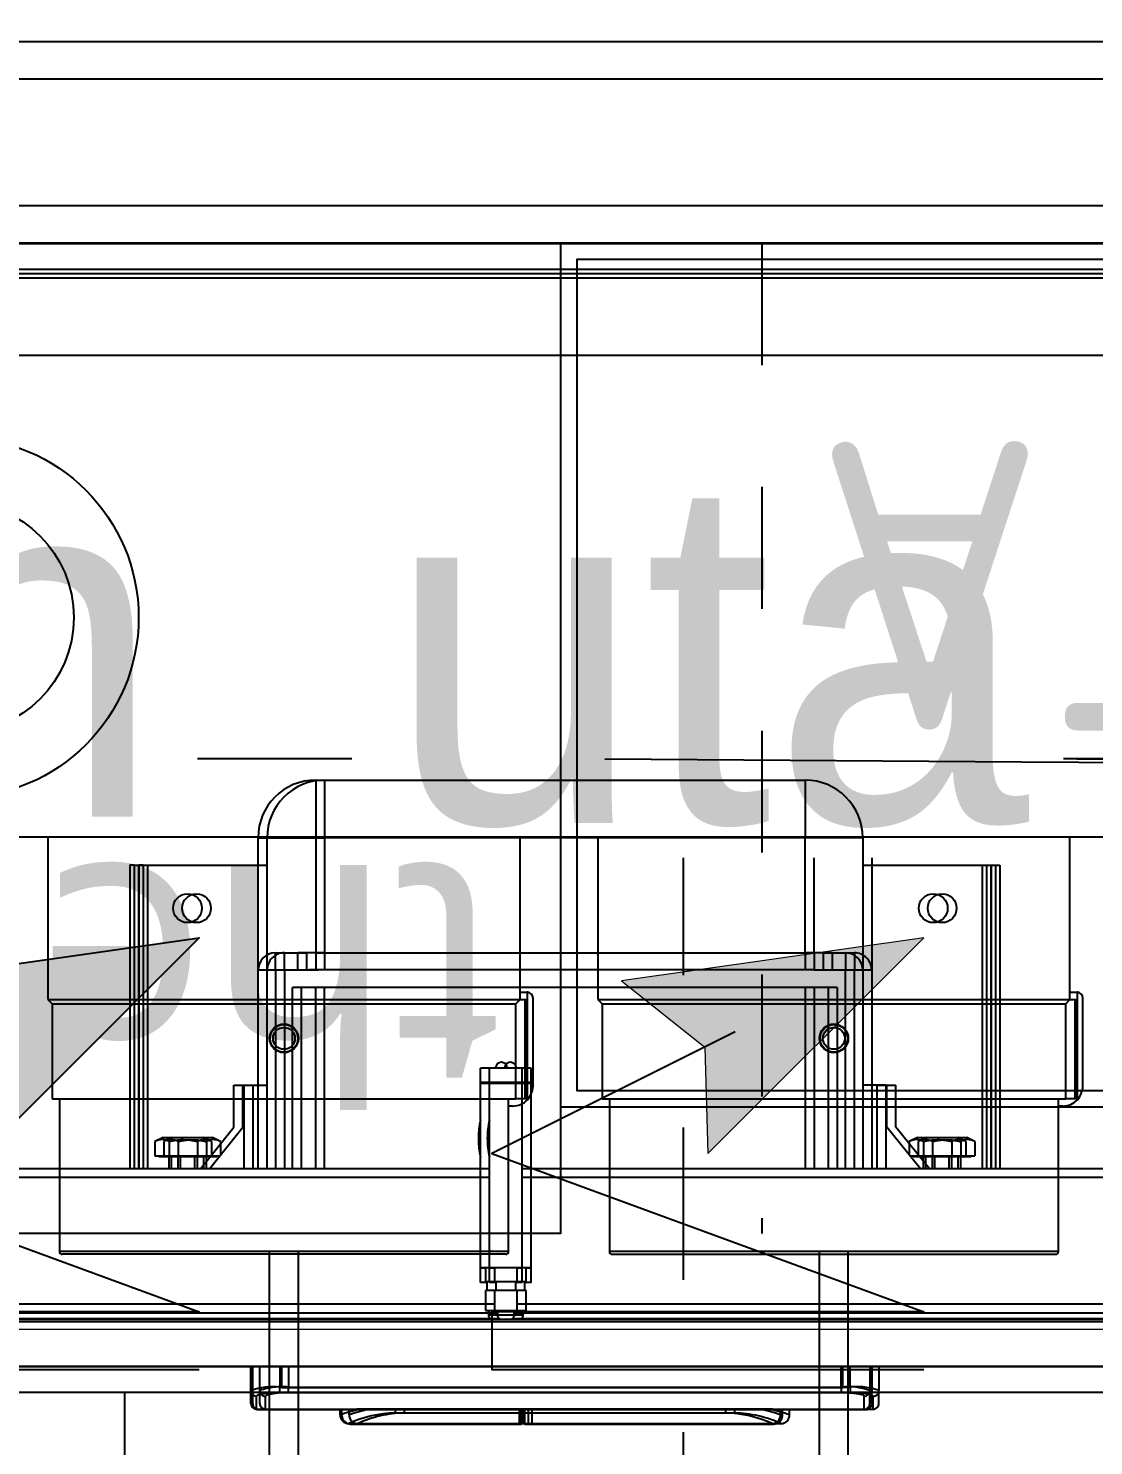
# Model space of a CAD drawing. Header units: centimetres. Extents: x 2648 to 12729, y 1890 to 6224.
# Drawn here: x 8979.25 to 9016.26, y 3178.34 to 3227.57 of the extents above; entities that cross this region are included whole.
import ezdxf

# ---------------------------------------------------------------- set-up
doc = ezdxf.new("R2010")
doc.units = ezdxf.units.CM
for name, pattern in [('prlm_vmc', [0.282222, 0.141111, -0.141111]), ('Style de ligne -1', [0.41664, 0.20828, -0.20836]), ('VW-01', [0.41656, 0.20828, -0.20828])]:
    doc.linetypes.add(name, pattern=pattern)
for name, color, linetype in [('B aménagement intérieur', 252, 'Continuous'), ('B Faux plafonds', 9, 'Continuous'), ('B Général', 252, 'Continuous'), ('C ANNOTATIONS-prestations', 252, 'Continuous'), ('D SURFACES-shab', 252, 'Continuous'), ('F REMPLISSAGE-vert clair', 252, 'Continuous'), ('F REMPLISSAGE-vert foncé', 252, 'Continuous'), ('MTI900_Alu', 252, 'Continuous'), ('prlm-GT', 242, 'Continuous')]:
    doc.layers.add(name, color=color, linetype=linetype)
for name, color, linetype, lineweight in [('prlm-CHAUFF', 4, 'Continuous', 25), ('prlm-ELEC-CFO', 10, 'Continuous', 25), ('prlm-GAZ', 2, 'Continuous', 25)]:
    doc.layers.add(name, color=color, linetype=linetype, lineweight=lineweight)
doc.styles.add('prlm-chauff', font='trebucbi.ttf', dxfattribs={"height": 18})
doc.styles.add('prlm-elec-cfo', font='comic.ttf', dxfattribs={"height": 12})
doc.styles.get("Standard").update_dxf_attribs({"font": 'isocp.shx', "height": 15})

# ---------------------------------------------------------------- blocks, each defined once
blk = doc.blocks.new('B 80.Gaine 150_70')
at = {"layer": 'B Général', "linetype": 'Continuous'}
for p, q in [((-32.9, 37.985), (-32.9, 37.785)), ((-32.65, 38), (-32.65, 37.8)), ((-32.6, 38.285), (-32.6, 38.285)), ((-23.943, 38.285), (-32.6, 38.285)), ((-32.35, 38.3), (-32.35, 38.3)), ((-23.693, 38.3), (-32.35, 38.3)), ((-30.99, 37.919), (-23.943, 37.919)), ((-30.99, 37.782), (-30.99, 37.919)), ((-23.943, 37.919), (-23.943, 38.285)), ((-23.943, 37.782), (-23.943, 37.919)), ((-23.834, 38.285), (-23.834, 37.919)), ((-17.9, 38.285), (-23.834, 38.285)), ((-23.834, 37.919), (-19.51, 37.919)), ((-23.834, 37.919), (-23.834, 37.782)), ((-23.693, 37.934), (-23.693, 38.3)), ((-23.693, 37.797), (-23.693, 37.934)), ((-23.584, 38.3), (-23.584, 37.934)), ((-17.65, 38.3), (-23.584, 38.3)), ((-23.584, 37.934), (-23.584, 37.797)), ((-19.51, 37.782), (-19.51, 37.919)), ((-17.9, 38.285), (-17.9, 38.285)), ((-17.65, 38.3), (-17.65, 38.3)), ((-17.6, 37.985), (-17.6, 37.785)), ((-17.35, 38), (-17.35, 37.8)), ((-36, 37.585), (-36, 37.138)), ((-35.8, 37.785), (-35.8, 37.336)), ((-32.287, 37.785), (-35.8, 37.785)), ((-35.75, 37.6), (-35.75, 37.153)), ((-14.4, 37.8), (-35.55, 37.8)), ((-31.01, 37.782), (-19.49, 37.782)), ((-14.7, 37.785), (-18.19, 37.785)), ((-14.7, 37.785), (-14.7, 37.336)), ((-14.5, 37.585), (-14.5, 37.138)), ((-14.25, 37.6), (-14.25, 37.153)), ((-36, 36.305), (-36, 37.138)), ((-35.75, 36.32), (-35.75, 37.153)), ((-35, 37.213), (-15.5, 37.213)), ((-35, 37.015), (-35, 37.213)), ((-35, 37.015), (-35, 36.305)), ((-15.5, 37.015), (-35, 37.015)), ((-34.75, 37.03), (-34.75, 36.32)), ((-15.25, 37.03), (-34.75, 37.03)), ((-15.5, 37.213), (-15.5, 37.015)), ((-15.5, 36.305), (-15.5, 37.015)), ((-15.25, 36.32), (-15.25, 37.03)), ((-14.5, 37.138), (-14.5, 36.305)), ((-14.25, 37.153), (-14.25, 36.32)), ((18.5, 36.305), (-69, 36.305))]:
    blk.add_line(p, q, dxfattribs=at)
at = {"layer": 'B Général', "linetype": 'Continuous', "flags": 128}
for points in [[(-32.6, 38.285, 0.198912), (-32.812, 38.197, 0.198912), (-32.9, 37.985)], [(-32.9, 37.985, 0.015662), (-32.555, 37.873, 0.015662), (-32.204, 37.783)], [(-32.35, 38.3, 0.198912), (-32.562, 38.212, 0.198912), (-32.65, 38)], [(-32.6, 38.285, 0.052495), (-31.814, 38.017, 0.052495), (-30.99, 37.919)], [(-19.51, 37.919, 0.052763), (-18.686, 38.017, 0.052763), (-17.9, 38.285)], [(-18.296, 37.783, 0.015616), (-17.945, 37.873, 0.015616), (-17.6, 37.985)], [(-17.6, 37.985, 0.198912), (-17.688, 38.197, 0.198912), (-17.9, 38.285)], [(-17.35, 38, 0.198912), (-17.438, 38.212, 0.198912), (-17.65, 38.3)], [(-35.8, 37.785, 0.198912), (-35.941, 37.726, 0.198912), (-36, 37.585)], [(-35.55, 37.8, 0.198912), (-35.691, 37.741, 0.198912), (-35.75, 37.6)], [(-32.305, 37.785), (-32.301, 37.785, 0.000336), (-31.019, 37.782), (-31.01, 37.782)], [(-14.5, 37.585, 0.198912), (-14.559, 37.726, 0.198912), (-14.7, 37.785)], [(-14.25, 37.6, 0.198912), (-14.309, 37.741, 0.198912), (-14.45, 37.8)], [(-36, 37.138, 0.057305), (-35.507, 37.019, 0.057305), (-35, 37.015)], [(-15.5, 37.015, 0.052931), (-14.993, 37.023, 0.052931), (-14.5, 37.138)]]:
    blk.add_lwpolyline(points, format="xyb", dxfattribs=at)
blk.add_lwpolyline([(-19.49, 37.782), (-18.183, 37.785), (-18.182, 37.785)], dxfattribs=at)
for points in [[(-70, 36.305), (19.5, 36.305), (19.5, -2.715), (-70, -2.715)], [(-70, -2.7), (-70, 36.3), (19.5, 36.3), (19.5, -2.7)]]:
    blk.add_lwpolyline(points, close=True, dxfattribs=at)
at = {"layer": 'B Général', "linetype": 'Continuous'}
for points, knots in [([(-35.8, 37.336), (-35.802, 37.336), (-35.829, 37.335), (-35.876, 37.322), (-35.911, 37.303), (-35.936, 37.284), (-35.958, 37.26), (-35.976, 37.234), (-35.989, 37.206), (-36, 37.167), (-36, 37.141), (-36, 37.14), (-36, 37.138)], [0, 0, 0, 1, 2, 3, 4, 5, 6, 7, 8, 9, 9, 10, 10, 10]), ([(-35.8, 37.336), (-35.783, 37.302), (-35.674, 37.269), (-35.305, 37.21), (-35.003, 37.213), (-35.002, 37.213), (-35, 37.213)], [0, 0, 0, 1, 2, 3, 3, 4, 4, 4]), ([(-15.5, 37.213), (-15.212, 37.211), (-14.837, 37.263), (-14.728, 37.302), (-14.701, 37.325), (-14.7, 37.335), (-14.7, 37.336), (-14.7, 37.336)], [0, 0, 0, 1, 2, 3, 4, 4, 5, 5, 5]), ([(-14.5, 37.138), (-14.5, 37.14), (-14.5, 37.167), (-14.514, 37.213), (-14.533, 37.247), (-14.553, 37.273), (-14.576, 37.294), (-14.603, 37.312), (-14.631, 37.324), (-14.671, 37.335), (-14.697, 37.336), (-14.698, 37.336), (-14.7, 37.336)], [0, 0, 0, 1, 2, 3, 4, 5, 6, 7, 8, 9, 9, 10, 10, 10])]:
    blk.add_open_spline(points, degree=2, knots=knots, dxfattribs=at)
at = {"layer": 'C ANNOTATIONS-prestations'}
for p, q in [((-69, 34.755), (18.5, 34.755)), ((18.5, 34.655), (-69, 34.655)), ((-23.583, 34.635), (-57, 34.635)), ((-22.75, 34.51), (-23.65, 34.51)), ((-23.65, 34.51), (-23.65, 34.36)), ((6.5, 34.635), (-22.817, 34.635)), ((-22.75, 34.36), (-22.75, 34.51)), ((-61.294, 34.135), (-23.75, 34.135)), ((-23.65, 34.435), (-61.234, 34.435)), ((-22.65, 34.36), (-23.75, 34.36)), ((-23.75, 34.36), (-23.75, 33.66)), ((10.724, 34.435), (-22.75, 34.435)), ((-22.65, 33.66), (-22.65, 34.36)), ((-22.65, 34.135), (10.784, 34.135)), ((-23.75, 33.66), (-22.65, 33.66)), ((-23.7, 33.66), (-23.7, 33.36)), ((-22.7, 33.36), (-22.7, 33.66)), ((-23.925, 33.385), (-23.925, 32.885)), ((-23.925, 33.385), (-23.7, 33.385)), ((-23.75, 33.36), (-22.65, 33.36)), ((-23.75, 33.36), (-23.75, 32.86)), ((-22.7, 33.385), (-22.475, 33.385)), ((-22.65, 32.86), (-22.65, 33.36)), ((-22.475, 33.385), (-22.475, 32.885)), ((-23.925, 32.885), (-23.75, 32.885)), ((-23.925, 32.885), (-23.925, 32.86)), ((-22.475, 32.86), (-23.925, 32.86)), ((-23.925, 32.86), (-23.925, 26.46)), ((-22.65, 32.885), (-22.475, 32.885)), ((-22.475, 32.885), (-22.475, 32.86)), ((-22.475, 32.86), (-22.475, 26.46)), ((-65.524, 29.735), (-23.925, 29.735)), ((-22.475, 29.735), (15.024, 29.735)), ((-65.537, 29.435), (-23.925, 29.435)), ((-40.2, 18.885), (-40.2, 29.435)), ((-40.05, 18.885), (-40.05, 29.435)), ((-39.9, 18.885), (-39.9, 29.435)), ((-38.85, 29.435), (-38.85, 29.005)), ((-38.758, 29.435), (-38.758, 29.005)), ((-37.942, 29.435), (-37.942, 29.005)), ((-37.85, 29.005), (-37.85, 29.435)), ((-37.754, 29.435), (-36.592, 27.99)), ((-36.25, 29.435), (-36.25, 26.535)), ((-35.75, 22.535), (-35.75, 29.435)), ((-35.15, 29.435), (-35.15, 22.535)), ((-34.55, 23.135), (-34.55, 29.435)), ((-33.75, 23.135), (-33.75, 29.435)), ((-22.475, 29.435), (15.037, 29.435)), ((-16.75, 29.435), (-16.75, 23.135)), ((-15.95, 29.435), (-15.95, 23.135)), ((-15.35, 22.535), (-15.35, 29.435)), ((-14.75, 29.435), (-14.75, 22.535)), ((-14.25, 26.535), (-14.25, 29.435)), ((-12.746, 29.435), (-13.908, 27.99)), ((-12.65, 29.435), (-12.65, 29.005)), ((-12.558, 29.435), (-12.558, 29.005)), ((-11.742, 29.435), (-11.742, 29.005)), ((-11.65, 29.005), (-11.65, 29.435)), ((-10.6, 18.885), (-10.6, 29.435)), ((-10.45, 18.885), (-10.45, 29.435)), ((-10.3, 18.885), (-10.3, 29.435)), ((-39.086, 28.985), (-39.331, 28.985)), ((-39.331, 28.489), (-39.331, 28.985)), ((-37.5, 29.005), (-39.2, 29.005)), ((-39.2, 29.005), (-39.2, 28.985)), ((-38.841, 28.985), (-39.086, 28.985)), ((-38.35, 28.985), (-38.841, 28.985)), ((-38.841, 28.489), (-38.841, 28.985)), ((-37.859, 28.985), (-38.35, 28.985)), ((-37.614, 28.985), (-37.859, 28.985)), ((-37.859, 28.489), (-37.859, 28.985)), ((-37.392, 28.985), (-37.614, 28.985)), ((-37.5, 28.985), (-37.5, 29.005)), ((-37.369, 28.489), (-37.369, 28.956)), ((-13.131, 28.489), (-13.131, 28.956)), ((-12.886, 28.985), (-13.108, 28.985)), ((-11.3, 29.005), (-13, 29.005)), ((-13, 29.005), (-13, 28.985)), ((-12.641, 28.985), (-12.886, 28.985)), ((-12.15, 28.985), (-12.641, 28.985)), ((-12.641, 28.489), (-12.641, 28.985)), ((-11.659, 28.985), (-12.15, 28.985)), ((-11.414, 28.985), (-11.659, 28.985)), ((-11.659, 28.489), (-11.659, 28.985)), ((-11.169, 28.985), (-11.414, 28.985)), ((-11.3, 28.985), (-11.3, 29.005)), ((-11.169, 28.489), (-11.169, 28.985)), ((-39.331, 28.489), (-39.05, 28.345)), ((-37.65, 28.345), (-39.05, 28.345)), ((-37.65, 28.345), (-37.369, 28.489)), ((-13.131, 28.489), (-12.85, 28.345)), ((-11.45, 28.345), (-12.85, 28.345)), ((-11.45, 28.345), (-11.169, 28.489)), ((-36.592, 27.99), (-36.592, 26.535)), ((-13.908, 27.99), (-13.908, 26.535)), ((-36.25, 26.535), (-36.592, 26.535)), ((-36.25, 26.535), (-35.75, 26.535)), ((-22.475, 26.46), (-23.925, 26.46)), ((-23.925, 26.46), (-23.925, 26.435)), ((-23.925, 26.435), (-23.925, 25.935)), ((-23.925, 26.435), (-22.475, 26.435)), ((-22.475, 26.46), (-22.475, 26.435)), ((-22.475, 26.435), (-22.475, 25.935)), ((-14.25, 26.535), (-14.75, 26.535)), ((-13.908, 26.535), (-14.25, 26.535)), ((-23.925, 25.935), (-22.475, 25.935)), ((-34.55, 23.135), (-15.95, 23.135)), ((-35.75, 17.935), (-35.75, 22.535)), ((-35.75, 22.535), (-35.15, 22.535)), ((-35.15, 22.535), (-34.374, 22.535)), ((-35.15, 21.935), (-35.15, 22.535)), ((-34.374, 21.935), (-34.374, 22.535)), ((-33.75, 22.527), (-16.75, 22.527)), ((-33.75, 21.935), (-33.75, 22.527)), ((-16.75, 21.935), (-16.75, 22.527)), ((-16.126, 22.535), (-15.35, 22.535)), ((-16.126, 22.535), (-16.126, 21.935)), ((-15.35, 22.535), (-15.35, 21.935)), ((-15.35, 22.535), (-14.75, 22.535)), ((-14.75, 22.535), (-14.75, 17.935)), ((-34.374, 21.935), (-35.15, 21.935)), ((-34.374, 21.935), (-33.75, 21.935)), ((-16.75, 21.935), (-33.75, 21.935)), ((-33.75, 21.935), (-33.75, 17.935)), ((-16.75, 17.935), (-16.75, 21.935)), ((-16.75, 21.935), (-16.126, 21.935)), ((-15.35, 21.935), (-16.126, 21.935)), ((-40.05, 18.885), (-40.2, 18.885)), ((-39.9, 18.885), (-40.05, 18.885)), ((-35.75, 18.885), (-39.9, 18.885)), ((-10.6, 18.885), (-14.75, 18.885)), ((-10.45, 18.885), (-10.6, 18.885)), ((-10.45, 18.885), (-10.3, 18.885)), ((-35.75, 17.935), (-33.75, 17.935)), ((-33.75, 17.935), (-16.75, 17.935)), ((-33.75, 15.935), (-33.75, 17.935)), ((-14.75, 17.935), (-16.75, 17.935)), ((-16.75, 15.935), (-16.75, 17.935)), ((-16.75, 15.935), (-33.75, 15.935)), ((15.8, -1.665), (-66.3, -1.665)), ((15.75, -1.515), (-66.25, -1.515)), ((14.35, -1.815), (-64.85, -1.815)), ((17, -2.715), (-67.5, -2.715))]:
    blk.add_line(p, q, dxfattribs=at)
at = {"layer": 'C ANNOTATIONS-prestations', "flags": 128}
for points in [[(-23.538, 34.655, 0.16547), (-23.619, 34.601, 0.16547), (-23.65, 34.51)], [(-22.75, 34.51, 0.16547), (-22.781, 34.601, 0.16547), (-22.862, 34.655)], [(-22.475, 27.735, 0.057544), (-22.4, 28.385, 0.057544), (-22.475, 29.035)], [(-39.331, 28.489, 0.132797), (-39.086, 28.422, 0.132797), (-38.841, 28.489)], [(-37.859, 28.489, 0.132797), (-37.614, 28.422, 0.132797), (-37.369, 28.489)], [(-13.131, 28.489, 0.132797), (-12.886, 28.422, 0.132797), (-12.641, 28.489)], [(-11.659, 28.489, 0.132797), (-11.414, 28.422, 0.132797), (-11.169, 28.489)], [(-23.4, 25.935, 0.414214), (-23.2, 25.735, 0.414214), (-23, 25.935)], [(-35.75, 22.535, 0.198912), (-35.574, 22.111, 0.198912), (-35.15, 21.935)], [(-15.35, 21.935, 0.198912), (-14.926, 22.111, 0.198912), (-14.75, 22.535)], [(-35.75, 17.935, 0.198912), (-35.164, 16.521, 0.198912), (-33.75, 15.935)], [(-16.75, 15.935, 0.198912), (-15.336, 16.521, 0.198912), (-14.75, 17.935)]]:
    blk.add_lwpolyline(points, format="xyb", dxfattribs=at)
blk.add_lwpolyline([(-34.374, 22.535), (-33.756, 22.527), (-33.75, 22.527)], dxfattribs=at)
at = {"layer": 'C ANNOTATIONS-prestations'}
for centre in [(-38.2, 20.385), (-12.3, 20.385)]:
    blk.add_circle(centre, 0.5, dxfattribs=at)
for points in [[(-37.859, 28.489), (-38.352, 28.36), (-38.835, 28.487), (-38.838, 28.488), (-38.841, 28.489)], [(-11.659, 28.489), (-12.152, 28.36), (-12.635, 28.487), (-12.638, 28.488), (-12.641, 28.489)], [(-16.75, 22.527), (-16.438, 22.531), (-16.132, 22.535), (-16.129, 22.535), (-16.126, 22.535)]]:
    blk.add_open_spline(points, degree=2, knots=[0, 0, 0, 1, 1, 2, 2, 2], dxfattribs=at)
blk = doc.blocks.new('xi.UTA')
at = {"layer": 'prlm-ELEC-CFO', "lineweight": 5}
blk.add_hatch(color=0, dxfattribs=at).paths.add_polyline_path([(-3, 6), (-0.103, 3.699), (0, 0), (7.5, 7.5)])
at = {"layer": 'prlm-ELEC-CFO', "color": 0, "lineweight": 5, "flags": 128}
blk.add_lwpolyline([(-3, 6), (-0.103, 3.699), (0, 0), (7.5, 7.5)], close=True, dxfattribs=at)
at = {"layer": 'prlm-ELEC-CFO', "color": 0}
blk.add_lwpolyline([(0.955, 4.227), (-7.5, 0), (7.5, -5.5), (-7.5, -5.5), (-7.5, -7.5), (7.5, -7.5)], dxfattribs=at)
blk = doc.blocks.new('xi.CH')
at = {"layer": 'prlm-ELEC-CFO', "lineweight": 5}
blk.add_hatch(color=0, dxfattribs=at).paths.add_polyline_path([(-3, 6), (-0.103, 3.699), (0, 0), (7.5, 7.5)])
at = {"layer": 'prlm-ELEC-CFO', "color": 0}
for points in [[(-3, 6), (7.5, 7.5), (0, 0)], [(0.955, 4.227), (-7.5, 0), (7.5, -5.5), (-7.5, -5.5), (-7.5, -7.5), (7.5, -7.5)]]:
    blk.add_lwpolyline(points, dxfattribs=at)
blk = doc.blocks.new('xi.uta-yzen-g')
at = {"layer": 'prlm-CHAUFF', "ltscale": 50}
for p, q in [((-17.3, 35.02), (-1.7, 35.02)), ((-17.3, 35.02), (-17.3, 29.72)), ((-1.8, 35.12), (-17.2, 35.12)), ((-1.7, 29.72), (-1.7, 35.02)), ((1.8, 35.02), (17.4, 35.02)), ((1.8, 35.02), (1.8, 29.72)), ((1.9, 35.12), (17.3, 35.12)), ((17.4, 29.72), (17.4, 35.02)), ((-17.956, 29.72), (-17.55, 29.72)), ((-17.956, 29.72), (-17.956, 26.02)), ((-17.9, 29.72), (-17.9, 26.27)), ((-17.88, 29.72), (-17.88, 26.27)), ((-1.45, 29.72), (-17.55, 29.72)), ((-17.55, 29.72), (-17.55, 26.42)), ((-17.45, 29.97), (-17.3, 29.97)), ((-1.45, 26.42), (-1.45, 29.72)), ((1.144, 29.72), (1.55, 29.72)), ((1.144, 29.72), (1.144, 26.02)), ((1.2, 29.72), (1.2, 26.27)), ((1.22, 29.72), (1.22, 26.27)), ((17.65, 29.72), (1.55, 29.72)), ((1.55, 29.72), (1.55, 26.42)), ((1.65, 29.97), (1.8, 29.97)), ((17.65, 26.42), (17.65, 29.72)), ((-18.15, 29.216), (-18.15, 26.22)), ((0.95, 29.216), (0.95, 26.22)), ((-17.9, 28.42), (-17.88, 28.42)), ((-17.88, 28.07), (-17.9, 28.07)), ((1.2, 28.42), (1.22, 28.42)), ((1.22, 28.07), (1.2, 28.07)), ((-17.9, 27.693), (-17.88, 27.693)), ((1.2, 27.693), (1.22, 27.693)), ((-17.88, 27.343), (-17.9, 27.343)), ((-17.9, 27.293), (-17.88, 27.293)), ((-17.88, 27.193), (-17.9, 27.193)), ((1.22, 27.343), (1.2, 27.343)), ((1.2, 27.293), (1.22, 27.293)), ((1.22, 27.193), (1.2, 27.193)), ((-17.88, 26.27), (-17.9, 26.27)), ((-17.7, 26.27), (-17.88, 26.27)), ((-17.55, 26.42), (-17.7, 26.27)), ((-1.3, 26.27), (-17.7, 26.27)), ((-17.7, 26.27), (-17.7, 20.62)), ((-1.45, 26.42), (-17.55, 26.42)), ((-1.3, 26.27), (-1.45, 26.42)), ((-1.3, 20.62), (-1.3, 26.27)), ((1.22, 26.27), (1.2, 26.27)), ((1.4, 26.27), (1.22, 26.27)), ((1.55, 26.42), (1.4, 26.27)), ((17.8, 26.27), (1.4, 26.27)), ((1.4, 26.27), (1.4, 20.62)), ((17.65, 26.42), (1.55, 26.42)), ((17.8, 26.27), (17.65, 26.42)), ((17.8, 20.62), (17.8, 26.27)), ((-17.7, 26.02), (-17.95, 26.02)), ((1.4, 26.02), (1.15, 26.02))]:
    blk.add_line(p, q, dxfattribs=at)
for points in [[(-39, 30), (-39, 0), (0, 0), (0, 30)], [(-38.429, 29.429), (-38.429, 0.571), (-0.571, 0.571), (-0.571, 29.429)], [(-40.5, 20.62), (-40.5, 3.9), (40.5, 3.9), (40.5, 20.62)]]:
    blk.add_lwpolyline(points, close=True, dxfattribs=at)
for centre, radius in [((-9.5, 27.62), 0.5), ((-9.5, 27.62), 0.48), ((9.6, 27.62), 0.5), ((9.6, 27.62), 0.48), ((-9.5, 27.62), 0.38), ((9.6, 27.62), 0.38)]:
    blk.add_circle(centre, radius, dxfattribs=at)
for centre, radius, start, end in [((-17.2, 35.02), 0.1, 90, 180), ((-1.8, 35.02), 0.1, 0, 90), ((1.9, 35.02), 0.1, 90, 180), ((17.3, 35.02), 0.1, 0, 90), ((-17.375, 29.24), 0.776, 138.5248, 181.7675), ((-17.45, 29.27), 0.7, 90, 136.2731), ((1.725, 29.24), 0.776, 138.5248, 181.7675), ((1.65, 29.27), 0.7, 90, 136.2731), ((-17.95, 26.22), 0.2, 180, 268.3239), ((1.15, 26.22), 0.2, 180, 268.3239), ((-17.95, 26.22), 0.2, 268.3239, 270), ((1.15, 26.22), 0.2, 268.3239, 270)]:
    blk.add_arc(centre, radius, start, end, dxfattribs=at)
for centre, major_axis, ratio, start_param, end_param in [((-17.45, 28.959), (-0.45, 0), 0.974723, 5.983927, 6.283185), ((1.65, 28.959), (-0.45, 0), 0.974723, 5.983927, 6.283185), ((-17.45, 28.603), (-0.45, 0), 0.974723, 5.983927, 6.283185), ((-16.65, 28.603), (-1.25, 0), 0.146694, 0, 0.179125), ((1.65, 28.603), (-0.45, 0), 0.974723, 5.983927, 6.283185), ((2.45, 28.603), (-1.25, 0), 0.146694, 0, 0.179125)]:
    blk.add_ellipse(centre, major_axis=major_axis, ratio=ratio, start_param=start_param, end_param=end_param, dxfattribs=at)
for points in [[(-17.882, 29.391), (-17.886, 29.379), (-17.889, 29.366), (-17.897, 29.324), (-17.9, 29.294), (-17.9, 29.265)], [(1.218, 29.391), (1.214, 29.379), (1.211, 29.366), (1.203, 29.324), (1.2, 29.294), (1.2, 29.265)]]:
    blk.add_open_spline(points, degree=3, knots=[0.8185803, 0.8185803, 0.8185803, 0.8185803, 0.875, 0.875, 1, 1, 1, 1], dxfattribs=at)
at = {"layer": 'prlm-CHAUFF', "ltscale": 50, "insert": (-31.697, 16.894), "char_height": 10, "width": 139.79252, "attachment_point": 1}
blk.add_mtext('UTA', dxfattribs=at)
blk = doc.blocks.new('B 70.MTI900_Alu_390')
at = {"layer": 'MTI900_Alu', "color": 1, "linetype": 'Continuous'}
for p, q in [((-4.225, 0), (4.225, 0)), ((-3.96, -0.09), (3.96, -0.09)), ((-4.105, -0.105), (4.105, -0.105)), ((-4.1, -0.12), (4.1, -0.12)), ((-0.85, -1.865), (0.85, -1.865)), ((-0.85, -1.865), (-0.85, -2.065)), ((0.85, -1.865), (0.85, -2.065)), ((-1.05, -2.525), (-1.05, -2.065)), ((-1.05, -2.065), (-0.85, -2.065)), ((0.85, -2.065), (-0.85, -2.065)), ((-0.85, -2.065), (-0.85, -2.465)), ((0.85, -2.465), (0.85, -2.065)), ((1.05, -2.065), (0.85, -2.065)), ((1.05, -2.065), (1.05, -2.525)), ((-1.495, -2.16), (-1.495, -3.215)), ((-1.48, -2.16), (-1.495, -2.16)), ((-1.48, -2.16), (-1.48, -3.215)), ((-1.48, -2.16), (-1.465, -2.16)), ((-1.465, -2.16), (-1.05, -2.16)), ((-1.465, -2.16), (-1.465, -3.215)), ((1.05, -2.16), (1.465, -2.16)), ((1.465, -2.16), (1.48, -2.16)), ((1.465, -2.16), (1.465, -3.215)), ((1.48, -2.16), (1.48, -3.215)), ((1.48, -2.16), (1.495, -2.16)), ((1.495, -2.16), (1.495, -3.215)), ((-0.99, -2.465), (-0.9124, -2.465)), ((-0.99, -2.525), (-0.99, -2.465)), ((-0.85, -2.465), (-0.9124, -2.465)), ((-0.9124, -2.525), (-0.9124, -2.465)), ((-0.85, -2.465), (0.85, -2.465)), ((-0.85, -2.465), (-0.85, -2.5242)), ((0.9124, -2.465), (0.85, -2.465)), ((0.85, -2.465), (0.85, -2.5242)), ((0.9124, -2.465), (0.99, -2.465)), ((0.9124, -2.465), (0.9124, -2.525)), ((0.99, -2.465), (0.99, -2.525)), ((-1.05, -3.215), (-1.05, -2.525)), ((-0.99, -2.525), (-1.05, -2.525)), ((-0.99, -2.525), (-0.99, -3.215)), ((-0.9124, -2.525), (-0.99, -2.525)), ((0.85, -2.5242), (-0.85, -2.5242)), ((0.99, -2.525), (0.9124, -2.525)), ((0.99, -3.215), (0.99, -2.525)), ((1.05, -2.525), (0.99, -2.525)), ((1.05, -2.525), (1.05, -3.215)), ((0.93, -2.585), (-0.93, -2.585)), ((-0.93, -3.215), (-0.93, -2.585)), ((-0.85, -3.215), (-0.85, -2.585)), ((0.85, -2.585), (0.85, -3.215)), ((0.93, -2.585), (0.93, -3.215)), ((-0.2775, -2.915), (-0.2775, -2.865)), ((-0.1325, -2.865), (-0.2775, -2.865)), ((-0.1325, -2.915), (-0.1325, -2.865)), ((-1.1342, -2.925), (-1.1, -2.925)), ((-1.1342, -3.0705), (-1.1342, -2.925)), ((-1.1, -2.925), (-1.1, -3.215)), ((-1.1, -2.925), (-1.05, -2.925)), ((-0.1325, -2.915), (-0.2775, -2.915)), ((-0.2775, -2.9175), (-0.2775, -2.915)), ((-0.2775, -2.9175), (-0.1325, -2.9175)), ((-0.2775, -3.5575), (-0.2775, -2.9175)), ((-0.1325, -2.9175), (-0.1325, -2.915)), ((-0.1325, -3.5575), (-0.1325, -2.9175)), ((1.1, -2.925), (1.05, -2.925)), ((1.1, -3.215), (1.1, -2.925)), ((1.1, -2.925), (1.1342, -2.925)), ((1.1342, -3.0705), (1.1342, -2.925)), ((-1.2504, -3.215), (-1.1342, -3.0705)), ((1.2504, -3.215), (1.1342, -3.0705)), ((-1.38, -3.106), (-1.4081, -3.1204)), ((-1.4081, -3.1204), (-1.4081, -3.17)), ((-1.38, -3.106), (-1.24, -3.106)), ((-1.3591, -3.1204), (-1.3591, -3.17)), ((-1.2609, -3.1204), (-1.2609, -3.17)), ((-1.2119, -3.1204), (-1.24, -3.106)), ((-1.2119, -3.1204), (-1.2119, -3.1671)), ((1.24, -3.106), (1.2119, -3.1204)), ((1.2119, -3.1204), (1.2119, -3.1671)), ((1.24, -3.106), (1.38, -3.106)), ((1.2609, -3.1204), (1.2609, -3.17)), ((1.3591, -3.1204), (1.3591, -3.17)), ((1.4081, -3.1204), (1.38, -3.106)), ((1.4081, -3.1204), (1.4081, -3.17)), ((-1.4081, -3.17), (-1.3836, -3.17)), ((-1.395, -3.17), (-1.395, -3.172)), ((-1.395, -3.172), (-1.225, -3.172)), ((-1.3836, -3.17), (-1.3591, -3.17)), ((-1.36, -3.172), (-1.36, -3.215)), ((-1.3591, -3.17), (-1.31, -3.17)), ((-1.3508, -3.215), (-1.3508, -3.172)), ((-1.31, -3.17), (-1.2609, -3.17)), ((-1.2692, -3.215), (-1.2692, -3.172)), ((-1.2609, -3.17), (-1.2364, -3.17)), ((-1.26, -3.215), (-1.26, -3.172)), ((-1.2364, -3.17), (-1.2142, -3.17)), ((-1.225, -3.172), (-1.225, -3.17)), ((1.2142, -3.17), (1.2364, -3.17)), ((1.225, -3.17), (1.225, -3.172)), ((1.225, -3.172), (1.395, -3.172)), ((1.2364, -3.17), (1.2609, -3.17)), ((1.26, -3.172), (1.26, -3.215)), ((1.2609, -3.17), (1.31, -3.17)), ((1.2692, -3.215), (1.2692, -3.172)), ((1.31, -3.17), (1.3591, -3.17)), ((1.3508, -3.215), (1.3508, -3.172)), ((1.3591, -3.17), (1.3836, -3.17)), ((1.36, -3.215), (1.36, -3.172)), ((1.3836, -3.17), (1.4081, -3.17)), ((1.395, -3.172), (1.395, -3.17)), ((-0.2775, -3.215), (-4.0287, -3.215)), ((-0.2775, -3.245), (-4.0274, -3.245)), ((4.0287, -3.215), (-0.1325, -3.215)), ((4.0274, -3.245), (-0.1325, -3.245)), ((-0.2775, -3.5575), (-0.1325, -3.5575)), ((-0.2775, -3.56), (-0.2775, -3.5575)), ((-0.2775, -3.61), (-0.2775, -3.56)), ((-0.26, -3.56), (-0.2775, -3.56)), ((-0.26, -3.5575), (-0.26, -3.6075)), ((-0.15, -3.6075), (-0.15, -3.5575)), ((-0.1325, -3.56), (-0.15, -3.56)), ((-0.1325, -3.56), (-0.1325, -3.5575)), ((-0.1325, -3.61), (-0.1325, -3.56)), ((-0.255, -3.61), (-0.2775, -3.61)), ((-0.15, -3.6075), (-0.26, -3.6075)), ((-0.15, -3.6375), (-0.26, -3.6375)), ((-0.26, -3.6375), (-0.26, -3.7075)), ((-0.255, -3.6075), (-0.255, -3.6375)), ((-0.155, -3.6375), (-0.155, -3.6075)), ((-0.1325, -3.61), (-0.155, -3.61)), ((-0.15, -3.7075), (-0.15, -3.6375)), ((-0.26, -3.685), (-3.6034, -3.685)), ((3.6044, -3.685), (-0.15, -3.685)), ((-4.375, -3.737), (4.375, -3.737)), ((-3.5974, -3.715), (-0.25, -3.715)), ((-3.175, -3.735), (-0.2433, -3.735)), ((-0.26, -3.7075), (-0.15, -3.7075)), ((-0.25, -3.7075), (-0.25, -3.7225)), ((-0.25, -3.7225), (-0.16, -3.7225)), ((-0.1667, -3.735), (3.175, -3.735)), ((-0.16, -3.7225), (-0.16, -3.7075)), ((-0.16, -3.715), (3.5984, -3.715)), ((4.375, -3.747), (-4.375, -3.747)), ((-4.375, -3.902), (4.375, -3.902)), ((-1.075, -3.9853), (-1.075, -3.902)), ((-0.975, -3.902), (-0.975, -3.973)), ((0.975, -3.973), (0.975, -3.902)), ((1.075, -3.902), (1.075, -3.9853)), ((-1.075, -4.03), (-1.075, -3.9853)), ((-0.975, -3.973), (0.975, -3.973)), ((-0.975, -3.9928), (-0.975, -3.973)), ((0.975, -3.973), (0.975, -3.9928)), ((1.075, -4.03), (1.075, -3.9853)), ((-1.055, -4.05), (-1.055, -4.0051)), ((0.975, -3.9928), (-0.975, -3.9928)), ((1.055, -4.05), (1.055, -4.0051)), ((-1.055, -4.05), (-0.706, -4.05)), ((-0.765, -4.07), (-0.765, -4.05)), ((0.576, -4.0497), (-0.576, -4.0497)), ((-0.574, -4.0497), (-0.574, -4.0634)), ((-0.1416, -4.0634), (-0.574, -4.0634)), ((-0.1416, -4.0634), (-0.1416, -4.0497)), ((-0.1416, -4.1), (-0.1416, -4.0634)), ((-0.1307, -4.0497), (-0.1307, -4.0634)), ((0.574, -4.0634), (-0.1307, -4.0634)), ((-0.1307, -4.0634), (-0.1307, -4.1)), ((0.574, -4.0497), (0.574, -4.0634)), ((0.7037, -4.05), (1.055, -4.05)), ((0.765, -4.07), (0.765, -4.05)), ((-0.735, -4.1), (-0.735, -4.1)), ((-0.735, -4.1), (-0.1416, -4.1)), ((-0.1307, -4.1), (0.735, -4.1)), ((0.735, -4.1), (0.735, -4.1))]:
    blk.add_line(p, q, dxfattribs=at)
for centre in [(-1.295, -2.31), (1.295, -2.31)]:
    blk.add_circle(centre, 0.05, dxfattribs=at)
for centre, radius, start, end in [((-0.85, -2.065), 0.2, 90, 180), ((0.85, -2.065), 0.2, 0, 90), ((-0.99, -2.525), 0.06, 90, 180), ((0.99, -2.525), 0.06, 0, 90), ((-0.205, -2.865), 0.02, 0, 180), ((0, -3.11), 0.285, 166.8264, 193.1736), ((-1.3836, -3.1624), 0.0487, 59.7422, 120.2578), ((-1.2364, -3.1624), 0.0487, 59.7422, 120.2578), ((1.2364, -3.1624), 0.0487, 59.7422, 120.2578), ((1.3836, -3.1624), 0.0487, 59.7422, 120.2578), ((-0.235, -3.7225), 0.015, 180, 255.1649), ((-0.175, -3.7225), 0.015, 284.8351, 0), ((-0.9965, -4.212), 0.2399, 84.8699, 109.1091), ((0.9987, -4.1937), 0.2219, 69.8915, 96.1295), ((-1.055, -4.03), 0.02, 180, 270), ((1.055, -4.03), 0.02, 270, 0), ((-0.5689, -4.6164), 0.5805, 102.5837, 109.7412), ((-0.735, -4.07), 0.03, 180, 270), ((-0.5689, -4.4578), 0.3944, 90.7355, 114.8981), ((0.5685, -4.4598), 0.3964, 65.1634, 89.203), ((0.5693, -4.6145), 0.5786, 70.2259, 77.4042), ((0.735, -4.07), 0.03, 270, 0)]:
    blk.add_arc(centre, radius, start, end, dxfattribs=at)
for centre, major_axis, start_param, end_param in [((-1.055, -3.9853), (0.02, 0), 3.141593, 4.712389), ((1.055, -3.9853), (-0.02, 0), 1.570796, 3.141593)]:
    blk.add_ellipse(centre, major_axis=major_axis, ratio=0.989815, start_param=start_param, end_param=end_param, dxfattribs=at)
for points, knots in [([(-0.85, -2.5242), (-0.8604, -2.5242), (-0.8708, -2.5243), (-0.8916, -2.5247), (-0.902, -2.525), (-0.9124, -2.525)], [0, 0, 0, 0, 0.5, 0.5, 1, 1, 1, 1]), ([(0.9124, -2.525), (0.902, -2.525), (0.8916, -2.5247), (0.8708, -2.5243), (0.8604, -2.5242), (0.85, -2.5242)], [0, 0, 0, 0, 0.5, 0.5, 1, 1, 1, 1]), ([(-1.3591, -3.1204), (-1.3511, -3.1183), (-1.343, -3.1166), (-1.3306, -3.1149), (-1.3265, -3.1144), (-1.3182, -3.1138), (-1.3141, -3.1137), (-1.3017, -3.1137), (-1.2935, -3.1143), (-1.2772, -3.1166), (-1.269, -3.1183), (-1.2609, -3.1204)], [0, 0, 0, 0, 0.25, 0.25, 0.375, 0.375, 0.5, 0.5, 0.75, 0.75, 1, 1, 1, 1]), ([(1.2609, -3.1204), (1.269, -3.1183), (1.2772, -3.1166), (1.2935, -3.1143), (1.3017, -3.1137), (1.3141, -3.1137), (1.3182, -3.1138), (1.3265, -3.1144), (1.3306, -3.1149), (1.343, -3.1166), (1.3511, -3.1183), (1.3591, -3.1204)], [0, 0, 0, 0, 0.25, 0.25, 0.5, 0.5, 0.625, 0.625, 0.75, 0.75, 1, 1, 1, 1]), ([(-0.975, -3.9928), (-0.9803, -3.9928), (-0.9856, -3.9929), (-0.996, -3.9932), (-1.0011, -3.9934), (-1.0083, -3.9939), (-1.0107, -3.9941), (-1.0153, -3.9945), (-1.0176, -3.9947), (-1.0241, -3.9955), (-1.0281, -3.996), (-1.0355, -3.9972), (-1.0388, -3.9978), (-1.0446, -3.9991), (-1.047, -3.9998), (-1.05, -4.0009), (-1.0509, -4.0013), (-1.0524, -4.0021), (-1.053, -4.0024), (-1.0545, -4.0036), (-1.055, -4.0043), (-1.055, -4.0051)], [0, 0, 0, 0, 0.125, 0.125, 0.25, 0.25, 0.3125, 0.3125, 0.375, 0.375, 0.5, 0.5, 0.625, 0.625, 0.75, 0.75, 0.8125, 0.8125, 0.875, 0.875, 1, 1, 1, 1]), ([(1.055, -4.0051), (1.055, -4.0043), (1.0545, -4.0036), (1.053, -4.0024), (1.0523, -4.002), (1.0508, -4.0013), (1.0491, -4.0006), (1.0469, -3.9998), (1.0444, -3.9991), (1.0431, -3.9988), (1.0387, -3.9978), (1.0354, -3.9971), (1.0299, -3.9963), (1.028, -3.996), (1.0239, -3.9955), (1.0218, -3.9952), (1.0153, -3.9945), (1.0107, -3.9941), (1.0034, -3.9936), (1.0009, -3.9935), (0.9958, -3.9932), (0.9933, -3.9931), (0.9856, -3.9929), (0.9803, -3.9928), (0.975, -3.9928)], [0, 0, 0, 0, 0.125, 0.125, 0.1875, 0.1875, 0.25, 0.3125, 0.3125, 0.375, 0.375, 0.5, 0.5, 0.5625, 0.5625, 0.625, 0.625, 0.75, 0.75, 0.8125, 0.8125, 0.875, 0.875, 1, 1, 1, 1]), ([(-0.576, -4.0497), (-0.5891, -4.0497), (-0.6021, -4.0497), (-0.6211, -4.0498), (-0.6274, -4.0498), (-0.6399, -4.0498), (-0.6461, -4.0498), (-0.6642, -4.0499), (-0.6756, -4.0499), (-0.6918, -4.05), (-0.6971, -4.05), (-0.7038, -4.05), (-0.7053, -4.05), (-0.7068, -4.05)], [0, 0, 0, 0, 0.125, 0.125, 0.1875, 0.1875, 0.25, 0.25, 0.375, 0.375, 0.4375, 0.4375, 0.4568651, 0.4568651, 0.4568651, 0.4568651]), ([(0.7055, -4.05), (0.6995, -4.05), (0.6933, -4.05), (0.6813, -4.05), (0.6756, -4.0499), (0.6642, -4.0499), (0.6524, -4.0499), (0.6402, -4.0498), (0.6278, -4.0498), (0.6214, -4.0498), (0.6021, -4.0497), (0.5891, -4.0497), (0.576, -4.0497)], [0.5494968, 0.5494968, 0.5494968, 0.5494968, 0.625, 0.625, 0.6875, 0.6875, 0.75, 0.8125, 0.8125, 0.875, 0.875, 1, 1, 1, 1])]:
    blk.add_open_spline(points, degree=3, knots=knots, dxfattribs=at)
blk = doc.blocks.new('xi.thema+')
at = {"layer": 'prlm-CHAUFF', "color": 7, "linetype": 'prlm_vmc', "ltscale": 30}
for points in [[(-27.9, 0), (-27.9, 34.4)], [(27.9, 0), (27.9, 34.4)]]:
    blk.add_lwpolyline(points, dxfattribs=at)
at = {"layer": 'prlm-CHAUFF', "color": 0}
blk.add_lwpolyline([(-20.9, 0), (-20.9, 34.4), (20.9, 34.4), (20.9, 0)], close=True, dxfattribs=at)
for radius in [6.25, 4]:
    blk.add_circle((0, 13), radius, dxfattribs=at)
at = {"layer": 'prlm-CHAUFF', "color": 0, "insert": (0, 25.539), "char_height": 8, "width": 7.19706, "attachment_point": 5, "style": 'prlm-chauff'}
blk.add_mtext('thema+', dxfattribs=at)
blk = doc.blocks.new('B 80.200_wc-2')
at = {"layer": 'B Général', "linetype": 'Continuous'}
for p, q in [((-24.9, 0.1), (24.9, 0.1)), ((19.5, -44.2), (19.5, -21.9))]:
    blk.add_line(p, q, dxfattribs=at)
at = {"layer": 'B Général', "linetype": 'Continuous', "flags": 128}
blk.add_lwpolyline([(-25, -20.1), (-24.9, -20.6), (-24.75, -20.9), (-24.55, -21.2), (-24.3, -21.45), (-23.9, -21.7), (-23.4, -21.85), (-23.15, -21.9), (23.25, -21.9), (23.55, -21.85), (23.9, -21.7), (24.2, -21.5), (24.45, -21.3), (24.65, -21.05), (24.8, -20.75), (24.9, -20.5), (24.95, -20.3), (25, -20.1)], dxfattribs=at)
blk = doc.blocks.new('B 80.Groupe-2-1')
at = {"layer": 'B Général', "linetype": 'Style de ligne -1', "ltscale": 25.4, "flags": 128}
blk.add_lwpolyline([(-35.4, 7.6), (35.6, 7.6), (35.6, -32.4), (-35.4, -32.4)], close=True, dxfattribs=at)
at = {"layer": 'B Général', "xscale": -1, "rotation": 270}
blk.add_blockref('B 80.200_wc-2', (35.5, 7.5), dxfattribs=at)
blk = doc.blocks.new('B 80.WC-plan-PMR')
at = {"layer": 'B Général'}
blk.add_blockref('B 80.Groupe-2-1', (0, 0), dxfattribs=at)

msp = doc.modelspace()

# ---------------------------------------------------------------- linework, layer by layer
at = {"layer": 'B aménagement intérieur', "linetype": 'Continuous'}
for p, q in [((9042.796, 3227.104), (8946.296, 3227.105)), ((9042.796, 3220.104), (8953.296, 3220.105))]:
    msp.add_line(p, q, dxfattribs=at)
at = {"layer": 'B Faux plafonds', "linetype": 'VW-01', "ltscale": 25.4, "flags": 128}
msp.add_lwpolyline([(8897.107, 3181.089), (8897.107, 3052.389), (8892.107, 3052.389), (8892.107, 3117.389), (8806.65, 3117.389), (8806.65, 2921.691), (9033.793, 2921.691), (9033.793, 2886.691), (8964.793, 2886.691), (8964.794, 2731.15), (9019.794, 2731.15), (9019.794, 2638.15), (8964.796, 2638.15), (8964.797, 2545.15), (9190.796, 2545.15), (9190.796, 3047.389), (9042.796, 3047.389), (9042.796, 3181.089)], close=True, dxfattribs=at)
at = {"layer": 'D SURFACES-shab', "lineweight": 18, "flags": 128}
msp.add_lwpolyline([(8897.107, 3182.389), (9042.796, 3182.389), (9042.796, 3052.389), (8897.107, 3052.389)], close=True, dxfattribs=at)
at = {"layer": 'F REMPLISSAGE-vert clair'}
for p, q in [((9042.796, 3225.804), (8947.596, 3225.805)), ((9042.796, 3221.404), (8951.996, 3221.405))]:
    msp.add_line(p, q, dxfattribs=at)
at = {"layer": 'F REMPLISSAGE-vert foncé', "linetype": 'Continuous'}
for p, q in [((9042.796, 3227.104), (8946.296, 3227.105)), ((9042.796, 3220.104), (8953.296, 3220.105))]:
    msp.add_line(p, q, dxfattribs=at)
at = {"layer": 'F REMPLISSAGE-vert foncé'}
for p, q in [((9042.796, 3225.804), (8947.596, 3225.805)), ((9042.796, 3221.404), (8951.996, 3221.405))]:
    msp.add_line(p, q, dxfattribs=at)
at = {"layer": 'prlm-CHAUFF', "ltscale": 50}
for p, q in [((8987.634, 2985.538), (8987.634, 3185.084)), ((8988.634, 2986.536), (8988.634, 3185.084)), ((9006.734, 3017.67), (9006.735, 3185.084)), ((9007.734, 3018.67), (9007.735, 3185.084))]:
    msp.add_line(p, q, dxfattribs=at)

# ---------------------------------------------------------------- block references
at = {"layer": 'B aménagement intérieur', "rotation": 180}
msp.add_blockref('B 80.Gaine 150_70', (8972.796, 3217.389), dxfattribs=at)
at = {"layer": 'B Général', "rotation": 90}
msp.add_blockref('B 80.WC-plan-PMR', (9009.607, 3166.589), dxfattribs=at)
at = {"layer": 'prlm-ELEC-CFO'}
for name, p in [('xi.CH', (8977.689, 3188.481)), ('xi.UTA', (9002.852, 3188.481))]:
    msp.add_blockref(name, p, dxfattribs=at)

# ---------------------------------------------------------------- next in the draw order: texts
at = {"layer": 'prlm-ELEC-CFO', "lineweight": 20, "char_height": 12, "attachment_point": 5, "line_spacing_factor": 0.8, "style": 'prlm-elec-cfo', "bg_fill": 3, "box_fill_scale": 1.1, "bg_fill_color": 256, "bg_fill_transparency": 0}
for s, insert in [('ch', (8975.447, 3206.104)), ('uta', (9002.852, 3205.876))]:
    msp.add_mtext(s, dxfattribs=dict(at, insert=insert))

# ---------------------------------------------------------------- next in the draw order: linework, layer by layer
at = {"layer": 'prlm-GAZ'}
msp.add_lwpolyline([(8999.278, 3202.189), (9106.058, 3201.454), (9106.058, 4192.669), (9294.32, 4192.669), (9383.72, 4084.45)], dxfattribs=at)
at = {"layer": 'prlm-GT'}
msp.add_lwpolyline([(8899.107, 3252.389), (9042.796, 3252.389), (9042.796, 3227.104), (8946.296, 3227.104), (8946.296, 3188.089), (8899.107, 3188.089)], close=True, dxfattribs=at)

# ---------------------------------------------------------------- next in the draw order: block references
at = {"layer": 'prlm-CHAUFF'}
for name, p, rotation in [('xi.thema+', (8976.834, 3220.104), 179.9998100426611), ('xi.uta-yzen-g', (8997.734, 3220.104), 179.9998100546006)]:
    msp.add_blockref(name, p, dxfattribs=dict(at, rotation=rotation))
at = {"layer": 'prlm-CHAUFF', "xscale": 9.999999999999975, "yscale": 9.999999999999975, "zscale": 9.999999999999975, "rotation": 359.9998846602292}
msp.add_blockref('B 70.MTI900_Alu_390', (8997.734, 3220.104), dxfattribs=at)

doc.saveas('drawing.dxf')
